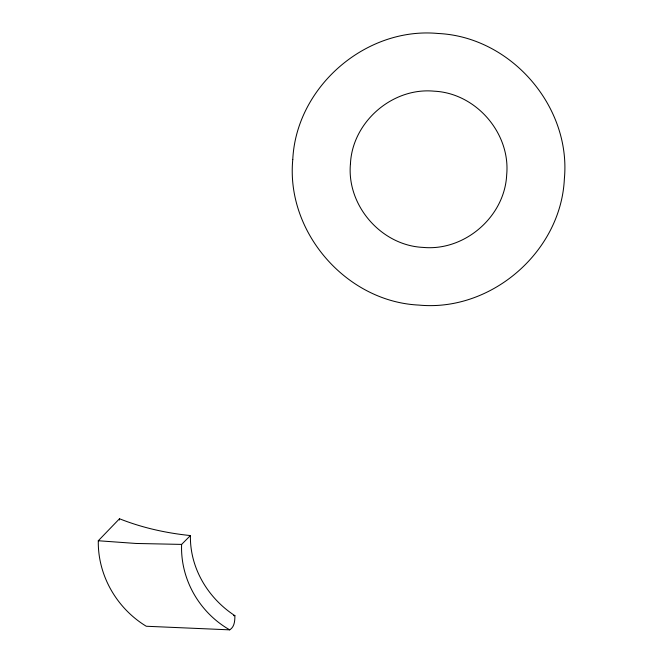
<?xml version="1.0" encoding="UTF-8"?>
<svg xmlns="http://www.w3.org/2000/svg" width="663" height="663" viewBox="0 0 663 663"><rect width="100%" height="100%" fill="white"/><g stroke="black" fill="none" stroke-linecap="round" stroke-linejoin="round"><path stroke-width="0.99" d="M119.497 520.032L119.497 518.756C142.172 527.773 166.173 533.093 190.414 535.563C189.784 568.009 208.016 598.225 234.901 615.678C234.884 620.717 234.561 626.941 229.721 629.85L146.266 626.253C116.787 608.377 97.693 575.443 98.298 540.751L119.497 518.756M190.414 535.563L181.612 544.406L136.039 543.461L98.298 540.751M233.55 615.62L234.901 615.678M229.721 629.85C199.464 612.629 180.27 579.305 181.612 544.406M292.773 159.576C285.819 232.017 346.161 301.657 418.859 305.079C491.291 312.041 560.939 251.691 564.354 179.002C571.315 106.561 510.974 36.921 438.276 33.498C365.843 26.537 296.195 86.886 292.773 159.576M350.454 163.703C346.451 205.373 381.167 245.434 422.977 247.398C464.647 251.401 504.709 216.685 506.681 174.875C510.684 133.205 475.968 93.143 434.157 91.179C392.488 87.176 352.426 121.884 350.454 163.703"/></g></svg>
